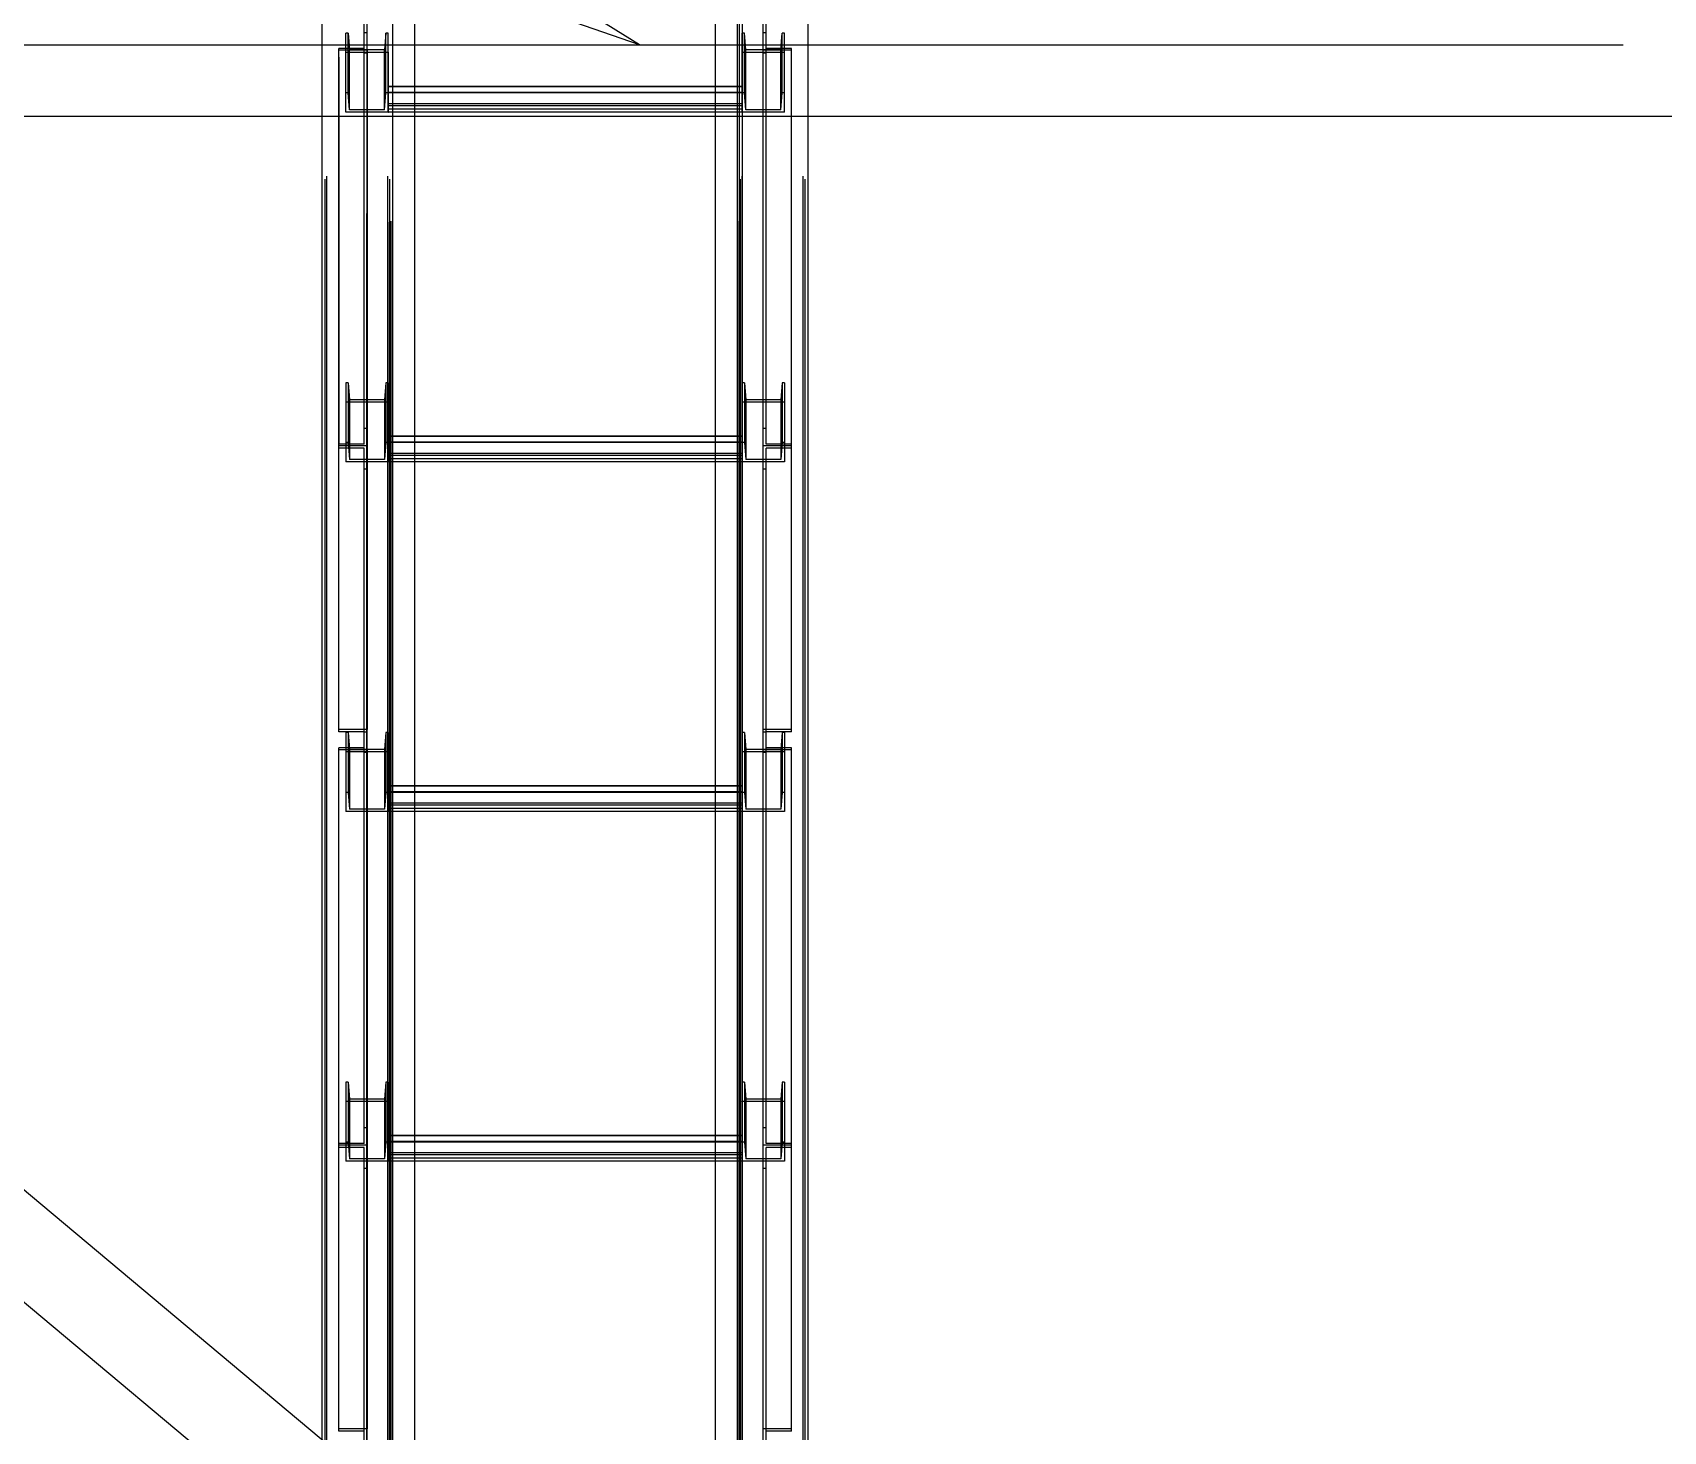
# Model space of a CAD drawing. Header units: millimetres. Extents: x 150209.93 to 150215.05, y 136675.65 to 136679.93.
# Drawn here: x 150211.0291 to 150211.1213, y 136679.0105 to 136679.0896 of the extents above; entities that cross this region are included whole.
import ezdxf

# ---------------------------------------------------------------- set-up
doc = ezdxf.new("R2010")
doc.units = ezdxf.units.MM
doc.header["$LTSCALE"] = 0.25
for name, pattern in [('CENTER', [50.8, 31.75, -6.35, 6.35, -6.35]), ('XKITLINE00', [0]), ('XKITLINE02', [4, 2, -2]), ('XKITLINE03', [6, 3, -1, 1, -1])]:
    doc.linetypes.add(name, pattern=pattern)

# ---------------------------------------------------------------- blocks, each defined once
blk = doc.blocks.new('çatıı')
at = {"color": 8, "linetype": 'CENTER'}
for p, q in [((10676.04, 17290.27), (10385.47, 17470.27)), ((10676.04, 17290.27), (10437.62, 17372.77)), ((10096.38, 17290.27), (11839.99, 15830.27)), ((10454.12, 17290.27), (11840, 17290.27))]:
    blk.add_line(p, q, dxfattribs=at)
at = {"color": 116, "linetype": 'XKITLINE02', "true_color": 0x136734}
for p, q in [((10604.92, 15753.25), (10604.92, 17453.8)), ((10605.45, 15752.41), (10605.45, 17452.73)), ((10587.68, 15753.25), (10587.69, 17436.87)), ((10586.3, 15752.41), (10586.3, 17435.72)), ((10587.15, 15752.41), (10587.15, 17434.76)), ((10605, 15740.27), (10605, 17383.29)), ((10605.85, 15740.48), (10605.85, 17383.08)), ((10612.5, 15796.2), (10612.5, 17383.29)), ((10697.5, 15809.97), (10697.5, 17383.29)), ((10704.15, 15740.48), (10704.15, 17383.08)), ((10704.55, 15752.41), (10704.54, 17382.25)), ((10705, 15740.27), (10705, 17383.29)), ((10705.08, 15753.25), (10705.07, 17382.75)), ((10722.31, 15753.25), (10722.31, 17382.75)), ((10722.85, 15752.41), (10722.84, 17382.25)), ((10612.5, 15743.16), (10612.5, 17380.27)), ((10710.99, 17287.87), (10710.99, 17374.6)), ((10711.79, 17287.87), (10711.79, 17373.94)), ((10606.3, 17269.97), (10606.3, 17346.31)), ((10612.5, 17269.97), (10612.5, 17342.48)), ((10586.3, 17269.97), (10586.3, 17332.91)), ((10723.69, 15807.12), (10723.69, 17332.58)), ((10598.21, 17287.87), (10598.21, 17328.79)), ((10599.01, 17287.87), (10599.01, 17328.52)), ((10703.69, 17269.97), (10703.69, 17320.21)), ((10697.5, 17269.97), (10697.5, 17316.38)), ((10697.5, 15743.16), (10697.5, 17310.06)), ((10704.15, 17311.54), (10704.15, 15740.48)), ((10705, 17309.24), (10705, 15740.27)), ((10593.7, 17293.53), (10593.02, 17293.53)), ((10593.02, 17286.75), (10593.02, 17293.53)), ((10593.02, 17274.72), (10593.02, 17293.53)), ((10593.7, 17293.53), (10594.08, 17288.79)), ((10593.7, 17276.65), (10593.7, 17293.53)), ((10599.01, 17293.61), (10598.21, 17293.61)), ((10598.21, 17286.75), (10598.21, 17293.61)), ((10599.01, 17176.88), (10599.01, 17293.61)), ((10604.34, 17293.53), (10603.95, 17288.79)), ((10605.02, 17293.53), (10604.34, 17293.53)), ((10604.34, 17276.65), (10604.34, 17293.53)), ((10605.02, 17286.75), (10605.02, 17293.53)), ((10605.02, 17274.72), (10605.02, 17293.53)), ((10705, 17276.65), (10705, 17293.53)), ((10705, 17293.53), (10705, 17289.41)), ((10705.68, 17293.53), (10705, 17293.53)), ((10705, 17271.21), (10705, 17289.41)), ((10705.68, 17276.65), (10705.68, 17293.53)), ((10706.06, 17288.79), (10705.68, 17293.53)), ((10710.99, 17176.88), (10710.99, 17293.61)), ((10711.79, 17293.61), (10710.99, 17293.61)), ((10711.79, 17177.37), (10711.79, 17293.61)), ((10715.93, 17288.79), (10716.32, 17293.53)), ((10716.32, 17276.65), (10716.32, 17293.53)), ((10717, 17293.53), (10716.32, 17293.53)), ((10717, 17276.65), (10717, 17293.53)), ((10717, 17271.21), (10717, 17290.6)), ((10598.21, 17289.2), (10591.01, 17289.2)), ((10591.01, 17176.88), (10591.01, 17289.2)), ((10599.01, 17288.71), (10591.01, 17288.71)), ((10591.01, 17286.75), (10591.01, 17177.37)), ((10605.02, 17288.09), (10593.02, 17288.09)), ((10593.02, 17271.21), (10593.02, 17286.75)), ((10603.95, 17288.79), (10594.08, 17288.79)), ((10594.08, 17271.9), (10594.08, 17288.79)), ((10599.01, 17287.87), (10598.21, 17287.87)), ((10598.21, 17177.37), (10598.21, 17287.87)), ((10599.01, 17286.75), (10599.01, 17176.88)), ((10603.95, 17271.9), (10603.95, 17288.79)), ((10605.02, 17271.21), (10605.02, 17286.75)), ((10717, 17288.09), (10705, 17288.09)), ((10706.06, 17271.9), (10706.06, 17288.79)), ((10715.93, 17288.79), (10706.06, 17288.79)), ((10718.99, 17288.71), (10710.99, 17288.71)), ((10711.79, 17287.87), (10710.99, 17287.87)), ((10718.99, 17289.2), (10711.79, 17289.2)), ((10715.93, 17271.9), (10715.93, 17288.79)), ((10718.99, 17176.88), (10718.99, 17289.2)), ((10593.7, 17276.65), (10593.02, 17276.65)), ((10594.08, 17271.9), (10593.7, 17276.65)), ((10603.95, 17271.9), (10604.34, 17276.65)), ((10605.02, 17276.65), (10604.34, 17276.65)), ((10605.02, 17271.21), (10605.02, 17278.46)), ((10705, 17278.46), (10605.02, 17278.46)), ((10705, 17278.35), (10605.02, 17278.35)), ((10705, 17276.75), (10605.02, 17276.75)), ((10705, 17276.65), (10605.02, 17276.65)), ((10705, 17271.21), (10705, 17278.46)), ((10705, 17271.21), (10705, 17276.65)), ((10705.68, 17276.65), (10705, 17276.65)), ((10706.06, 17271.9), (10705.68, 17276.65)), ((10715.93, 17271.9), (10716.32, 17276.65)), ((10717, 17276.65), (10716.32, 17276.65)), ((10717, 17271.21), (10717, 17276.65)), ((10605.02, 17271.21), (10593.02, 17271.21)), ((10603.95, 17271.9), (10594.08, 17271.9)), ((10705, 17273.55), (10605.02, 17273.55)), ((10705, 17273.02), (10605.02, 17273.02)), ((10705, 17272.06), (10605.02, 17272.06)), ((10705, 17271.21), (10605.02, 17271.21)), ((10717, 17271.21), (10705, 17271.21)), ((10715.93, 17271.9), (10706.06, 17271.9)), ((10593.7, 17194.67), (10593.02, 17194.67)), ((10593.02, 17194.67), (10593.02, 17189.24)), ((10593.02, 17194.67), (10593.02, 17177.79)), ((10593.7, 17194.67), (10594.08, 17189.93)), ((10593.7, 17194.67), (10593.7, 17177.79)), ((10604.34, 17194.67), (10603.95, 17189.93)), ((10605.02, 17194.67), (10604.34, 17194.67)), ((10604.34, 17194.67), (10604.34, 17177.79)), ((10605.02, 17194.67), (10605.02, 17189.24)), ((10605.02, 17194.67), (10605.02, 17177.79)), ((10705, 17194.67), (10705, 17177.79)), ((10705, 17194.67), (10705, 17189.24)), ((10705.68, 17194.67), (10705, 17194.67)), ((10705.68, 17194.67), (10705.68, 17177.79)), ((10705.68, 17194.67), (10706.06, 17189.93)), ((10716.32, 17194.67), (10715.93, 17189.93)), ((10716.32, 17194.67), (10716.32, 17177.79)), ((10717, 17194.67), (10716.32, 17194.67)), ((10717, 17194.67), (10717, 17177.79)), ((10717, 17194.67), (10717, 17189.24)), ((10605.02, 17189.24), (10593.02, 17189.24)), ((10593.02, 17189.24), (10593.02, 17172.35)), ((10603.95, 17189.93), (10594.08, 17189.93)), ((10594.08, 17189.93), (10594.08, 17173.05)), ((10603.95, 17189.93), (10603.95, 17173.05)), ((10605.02, 17189.24), (10605.02, 17172.35)), ((10705, 17189.24), (10705, 17172.35)), ((10717, 17189.24), (10705, 17189.24)), ((10706.06, 17189.93), (10706.06, 17173.05)), ((10715.93, 17189.93), (10706.06, 17189.93)), ((10715.93, 17189.93), (10715.93, 17173.05)), ((10717, 17189.24), (10717, 17172.35)), ((10599.01, 17181.79), (10598.21, 17181.79)), ((10605.02, 17172.35), (10605.02, 17179.6)), ((10612.5, 17179.6), (10605.02, 17179.6)), ((10705, 17179.5), (10605.02, 17179.5)), ((10705, 17179.6), (10697.5, 17179.6)), ((10705, 17172.35), (10705, 17179.6)), ((10711.79, 17181.79), (10710.99, 17181.79)), ((10598.21, 17177.37), (10591.01, 17177.37)), ((10591.01, 17096.08), (10591.01, 17176.88)), ((10599.01, 17176.88), (10591.01, 17176.88)), ((10599.01, 17176.88), (10591.01, 17176.88)), ((10598.21, 17176.22), (10591.01, 17176.22)), ((10593.7, 17177.79), (10593.02, 17177.79)), ((10593.02, 17177.79), (10593.02, 17172.35)), ((10593.7, 17177.79), (10594.08, 17173.05)), ((10598.21, 17090.15), (10598.21, 17176.22)), ((10599.01, 17090.15), (10599.01, 17176.88)), ((10604.34, 17177.79), (10603.95, 17173.05)), ((10605.02, 17177.79), (10604.34, 17177.79)), ((10705, 17177.89), (10605.02, 17177.89)), ((10605.02, 17177.79), (10605.02, 17172.35)), ((10705, 17177.79), (10605.02, 17177.79)), ((10705, 17174.69), (10605.02, 17174.69)), ((10612.5, 17174.16), (10605.02, 17174.16)), ((10705, 17174.16), (10697.5, 17174.16)), ((10705, 17177.79), (10705, 17172.35)), ((10705.68, 17177.79), (10705, 17177.79)), ((10705.68, 17177.79), (10706.06, 17173.05)), ((10710.99, 17090.15), (10710.99, 17176.88)), ((10718.99, 17176.88), (10710.99, 17176.88)), ((10718.99, 17176.88), (10710.99, 17176.88)), ((10718.99, 17177.37), (10711.79, 17177.37)), ((10711.79, 17090.15), (10711.79, 17176.22)), ((10718.99, 17176.22), (10711.79, 17176.22)), ((10716.32, 17177.79), (10715.93, 17173.05)), ((10717, 17177.79), (10716.32, 17177.79)), ((10717, 17177.79), (10717, 17172.35)), ((10718.99, 17096.08), (10718.99, 17176.88)), ((10605.02, 17172.35), (10593.02, 17172.35)), ((10603.95, 17173.05), (10594.08, 17173.05)), ((10599.01, 17170.3), (10598.21, 17170.3)), ((10705, 17173.21), (10605.02, 17173.21)), ((10612.5, 17172.35), (10605.02, 17172.35)), ((10705, 17172.35), (10697.5, 17172.35)), ((10717, 17172.35), (10705, 17172.35)), ((10715.93, 17173.05), (10706.06, 17173.05)), ((10711.79, 17170.3), (10710.99, 17170.3)), ((10599.01, 17096.74), (10591.01, 17096.74)), ((10598.21, 17096.08), (10591.01, 17096.08)), ((10593.7, 17095.82), (10593.02, 17095.82)), ((10593.02, 17095.82), (10593.02, 17090.38)), ((10593.02, 17095.82), (10593.02, 17078.93)), ((10593.7, 17095.82), (10594.08, 17091.07)), ((10593.7, 17095.82), (10593.7, 17078.93)), ((10599.01, 17095.9), (10598.21, 17095.9)), ((10598.21, 16979.66), (10598.21, 17095.9)), ((10599.01, 16979.17), (10599.01, 17095.9)), ((10604.34, 17095.82), (10603.95, 17091.07)), ((10605.02, 17095.82), (10604.34, 17095.82)), ((10604.34, 17095.82), (10604.34, 17078.93)), ((10605.02, 17095.82), (10605.02, 17090.38)), ((10605.02, 17095.82), (10605.02, 17078.93)), ((10705, 17095.82), (10705, 17078.93)), ((10705, 17095.82), (10705, 17090.38)), ((10705.68, 17095.82), (10705, 17095.82)), ((10705.68, 17095.82), (10705.68, 17078.93)), ((10705.68, 17095.82), (10706.06, 17091.07)), ((10718.99, 17096.74), (10710.99, 17096.74)), ((10710.99, 16979.17), (10710.99, 17095.9)), ((10711.79, 17095.9), (10710.99, 17095.9)), ((10718.99, 17096.08), (10711.79, 17096.08)), ((10711.79, 16979.66), (10711.79, 17095.9)), ((10716.32, 17095.82), (10715.93, 17091.07)), ((10716.32, 17095.82), (10716.32, 17078.93)), ((10717, 17095.82), (10716.32, 17095.82)), ((10717, 17095.82), (10717, 17078.93)), ((10717, 17095.82), (10717, 17090.38)), ((10598.21, 17091.48), (10591.01, 17091.48)), ((10591.01, 16979.17), (10591.01, 17091.48)), ((10718.99, 17091.48), (10711.79, 17091.48)), ((10718.99, 16979.17), (10718.99, 17091.48)), ((10599.01, 17090.99), (10591.01, 17090.99)), ((10605.02, 17090.38), (10593.02, 17090.38)), ((10593.02, 17090.38), (10593.02, 17073.5)), ((10603.95, 17091.07), (10594.08, 17091.07)), ((10594.08, 17091.07), (10594.08, 17074.19)), ((10599.01, 17090.15), (10598.21, 17090.15)), ((10603.95, 17091.07), (10603.95, 17074.19)), ((10605.02, 17090.38), (10605.02, 17073.5)), ((10705, 17090.38), (10705, 17073.5)), ((10717, 17090.38), (10705, 17090.38)), ((10706.06, 17091.07), (10706.06, 17074.19)), ((10715.93, 17091.07), (10706.06, 17091.07)), ((10718.99, 17090.99), (10710.99, 17090.99)), ((10711.79, 17090.15), (10710.99, 17090.15)), ((10715.93, 17091.07), (10715.93, 17074.19)), ((10717, 17090.38), (10717, 17073.5)), ((10593.7, 17078.93), (10593.02, 17078.93)), ((10593.02, 17078.93), (10593.02, 17073.5)), ((10593.7, 17078.93), (10594.08, 17074.19)), ((10604.34, 17078.93), (10603.95, 17074.19)), ((10605.02, 17078.93), (10604.34, 17078.93)), ((10605.02, 17073.5), (10605.02, 17080.74)), ((10612.5, 17080.74), (10605.02, 17080.74)), ((10705, 17080.64), (10605.02, 17080.64)), ((10705, 17079.04), (10605.02, 17079.04)), ((10605.02, 17078.93), (10605.02, 17073.5)), ((10705, 17078.93), (10605.02, 17078.93)), ((10705, 17080.74), (10697.5, 17080.74)), ((10705, 17073.5), (10705, 17080.74)), ((10705, 17078.93), (10705, 17073.5)), ((10705.68, 17078.93), (10705, 17078.93)), ((10705.68, 17078.93), (10706.06, 17074.19)), ((10716.32, 17078.93), (10715.93, 17074.19)), ((10717, 17078.93), (10716.32, 17078.93)), ((10717, 17078.93), (10717, 17073.5)), ((10605.02, 17073.5), (10593.02, 17073.5)), ((10603.95, 17074.19), (10594.08, 17074.19)), ((10705, 17075.84), (10605.02, 17075.84)), ((10612.5, 17075.3), (10605.02, 17075.3)), ((10705, 17074.35), (10605.02, 17074.35)), ((10612.5, 17073.5), (10605.02, 17073.5)), ((10705, 17075.3), (10697.5, 17075.3)), ((10705, 17073.5), (10697.5, 17073.5)), ((10717, 17073.5), (10705, 17073.5)), ((10715.93, 17074.19), (10706.06, 17074.19)), ((10593.7, 16996.96), (10593.02, 16996.96)), ((10593.02, 16996.96), (10593.02, 16991.52)), ((10593.02, 16996.96), (10593.02, 16980.08)), ((10593.7, 16996.96), (10594.08, 16992.21)), ((10593.7, 16996.96), (10593.7, 16980.08)), ((10604.34, 16996.96), (10603.95, 16992.21)), ((10605.02, 16996.96), (10604.34, 16996.96)), ((10604.34, 16996.96), (10604.34, 16980.08)), ((10605.02, 16996.96), (10605.02, 16991.52)), ((10605.02, 16996.96), (10605.02, 16980.08)), ((10705, 16996.96), (10705, 16980.08)), ((10705, 16996.96), (10705, 16991.52)), ((10705.68, 16996.96), (10705, 16996.96)), ((10705.68, 16996.96), (10705.68, 16980.08)), ((10705.68, 16996.96), (10706.06, 16992.21)), ((10716.32, 16996.96), (10715.93, 16992.21)), ((10716.32, 16996.96), (10716.32, 16980.08)), ((10717, 16996.96), (10716.32, 16996.96)), ((10717, 16996.96), (10717, 16980.08)), ((10717, 16996.96), (10717, 16991.52)), ((10605.02, 16991.52), (10593.02, 16991.52)), ((10593.02, 16991.52), (10593.02, 16974.64)), ((10603.95, 16992.21), (10594.08, 16992.21)), ((10594.08, 16992.21), (10594.08, 16975.33)), ((10603.95, 16992.21), (10603.95, 16975.33)), ((10605.02, 16991.52), (10605.02, 16974.64)), ((10705, 16991.52), (10705, 16974.64)), ((10717, 16991.52), (10705, 16991.52)), ((10706.06, 16992.21), (10706.06, 16975.33)), ((10715.93, 16992.21), (10706.06, 16992.21)), ((10715.93, 16992.21), (10715.93, 16975.33)), ((10717, 16991.52), (10717, 16974.64)), ((10599.01, 16984.07), (10598.21, 16984.07)), ((10605.02, 16974.64), (10605.02, 16981.88)), ((10612.5, 16981.88), (10605.02, 16981.88)), ((10705, 16981.78), (10605.02, 16981.78)), ((10705, 16981.88), (10697.5, 16981.88)), ((10705, 16974.64), (10705, 16981.88)), ((10711.79, 16984.07), (10710.99, 16984.07)), ((10598.21, 16979.66), (10591.01, 16979.66)), ((10591.01, 16898.36), (10591.01, 16979.17)), ((10599.01, 16979.17), (10591.01, 16979.17)), ((10599.01, 16979.17), (10591.01, 16979.17)), ((10598.21, 16978.51), (10591.01, 16978.51)), ((10593.7, 16980.08), (10593.02, 16980.08)), ((10593.02, 16980.08), (10593.02, 16974.64)), ((10593.7, 16980.08), (10594.08, 16975.33)), ((10598.21, 16892.44), (10598.21, 16978.51)), ((10599.01, 16892.44), (10599.01, 16979.17)), ((10604.34, 16980.08), (10603.95, 16975.33)), ((10605.02, 16980.08), (10604.34, 16980.08)), ((10705, 16980.18), (10605.02, 16980.18)), ((10605.02, 16980.08), (10605.02, 16974.64)), ((10705, 16980.08), (10605.02, 16980.08)), ((10705, 16976.98), (10605.02, 16976.98)), ((10612.5, 16976.45), (10605.02, 16976.45)), ((10705, 16976.45), (10697.5, 16976.45)), ((10705, 16980.08), (10705, 16974.64)), ((10705.68, 16980.08), (10705, 16980.08)), ((10705.68, 16980.08), (10706.06, 16975.33)), ((10710.99, 16892.44), (10710.99, 16979.17)), ((10718.99, 16979.17), (10710.99, 16979.17)), ((10718.99, 16979.17), (10710.99, 16979.17)), ((10718.99, 16979.66), (10711.79, 16979.66)), ((10711.79, 16892.44), (10711.79, 16978.51)), ((10718.99, 16978.51), (10711.79, 16978.51)), ((10716.32, 16980.08), (10715.93, 16975.33)), ((10717, 16980.08), (10716.32, 16980.08)), ((10717, 16980.08), (10717, 16974.64)), ((10718.99, 16898.36), (10718.99, 16979.17)), ((10605.02, 16974.64), (10593.02, 16974.64)), ((10603.95, 16975.33), (10594.08, 16975.33)), ((10599.01, 16972.58), (10598.21, 16972.58)), ((10705, 16975.49), (10605.02, 16975.49)), ((10612.5, 16974.64), (10605.02, 16974.64)), ((10705, 16974.64), (10697.5, 16974.64)), ((10717, 16974.64), (10705, 16974.64)), ((10715.93, 16975.33), (10706.06, 16975.33)), ((10711.79, 16972.58), (10710.99, 16972.58)), ((10599.01, 16899.02), (10591.01, 16899.02)), ((10598.21, 16898.36), (10591.01, 16898.36)), ((10718.99, 16899.02), (10710.99, 16899.02)), ((10718.99, 16898.36), (10711.79, 16898.36))]:
    blk.add_line(p, q, dxfattribs=at)
at = {"color": 1, "linetype": 'XKITLINE03'}
for p, q in [((10599, 15742.68), (10599, 17382.53)), ((10605, 15740.27), (10605, 17380.27)), ((10705, 17380.27), (10705, 15740.27)), ((10599.01, 17288.71), (10599.01, 17176.88)), ((10605.02, 17288.09), (10605.02, 17271.21)), ((10705, 17271.21), (10705, 17288.09)), ((10710.99, 17176.88), (10710.99, 17288.71)), ((10705, 17273.02), (10605.02, 17273.02)), ((10605.02, 17189.24), (10605.02, 17172.35)), ((10705, 17172.35), (10705, 17189.24)), ((10599.01, 17176.88), (10599.01, 17096.74)), ((10705, 17174.16), (10605.02, 17174.16)), ((10710.99, 17096.74), (10710.99, 17176.88)), ((10599.01, 17090.99), (10599.01, 16979.17)), ((10605.02, 17090.38), (10605.02, 17073.5)), ((10705, 17073.5), (10705, 17090.38)), ((10710.99, 16979.17), (10710.99, 17090.99)), ((10705, 17075.3), (10605.02, 17075.3)), ((10605.02, 16991.52), (10605.02, 16974.64)), ((10705, 16974.64), (10705, 16991.52)), ((10599.01, 16979.17), (10599.01, 16899.02)), ((10705, 16976.45), (10605.02, 16976.45)), ((10710.99, 16899.02), (10710.99, 16979.17))]:
    blk.add_line(p, q, dxfattribs=at)
at = {"color": 8, "linetype": 'XKITLINE00'}
for p, q in [((11763.8, 15909.97), (10139.3, 17270.22)), ((11718.31, 17269.97), (10454.12, 17269.97)), ((11763.8, 15878.19), (10108.5, 17264.24))]:
    blk.add_line(p, q, dxfattribs=at)
at = {"color": 7, "linetype": 'XKITLINE00'}
for p, q in [((10586.3, 16895.93), (10586.3, 17269.97)), ((10606.3, 16879.19), (10606.3, 17269.97)), ((10612.5, 16874), (10612.5, 17269.97)), ((10697.5, 16802.83), (10697.5, 17269.97)), ((10703.69, 16797.64), (10703.69, 17269.97)), ((10723.69, 16780.89), (10723.69, 17269.97)), ((10697.5, 17179.6), (10612.5, 17179.6)), ((10697.5, 17174.16), (10612.5, 17174.16)), ((10697.5, 17172.35), (10612.5, 17172.35)), ((10697.5, 17080.74), (10612.5, 17080.74)), ((10697.5, 17075.3), (10612.5, 17075.3)), ((10697.5, 17073.5), (10612.5, 17073.5)), ((10697.5, 16981.88), (10612.5, 16981.88)), ((10697.5, 16976.45), (10612.5, 16976.45)), ((10697.5, 16974.64), (10612.5, 16974.64))]:
    blk.add_line(p, q, dxfattribs=at)
at = {"color": 8, "linetype": 'XKITLINE00'}
blk.add_circle((10676.04, 17290.27), 0.05, dxfattribs=at)
blk.add_circle((10676.04, 17290.27), 0.05, dxfattribs=at)
at = {"color": 1, "linetype": 'XKITLINE00'}
for centre in [(10599.01, 17288.71), (10605.02, 17288.09), (10705, 17288.09), (10710.99, 17288.71), (10605.02, 17273.02), (10605.02, 17271.21), (10705, 17273.02), (10705, 17271.21), (10605.02, 17189.24), (10705, 17189.24), (10599.01, 17176.88), (10599.01, 17176.88), (10605.02, 17174.16), (10705, 17174.16), (10710.99, 17176.88), (10710.99, 17176.88), (10605.02, 17172.35), (10705, 17172.35), (10599.01, 17096.74), (10710.99, 17096.74), (10599.01, 17090.99), (10605.02, 17090.38), (10705, 17090.38), (10710.99, 17090.99), (10605.02, 17075.3), (10605.02, 17073.5), (10705, 17075.3), (10705, 17073.5), (10605.02, 16991.52), (10705, 16991.52), (10599.01, 16979.17), (10599.01, 16979.17), (10605.02, 16976.45), (10705, 16976.45), (10710.99, 16979.17), (10710.99, 16979.17), (10605.02, 16974.64), (10705, 16974.64), (10599.01, 16899.02), (10710.99, 16899.02)]:
    blk.add_circle(centre, 0.05, dxfattribs=at)

msp = doc.modelspace()

# ---------------------------------------------------------------- block references
at = {"xscale": 0.0002000170049888334, "yscale": 0.0002000170049888334, "zscale": 0.0002000170049888334}
msp.add_blockref('çatıı', (150208.928067, 136675.630592), dxfattribs=at)

doc.saveas('drawing.dxf')
